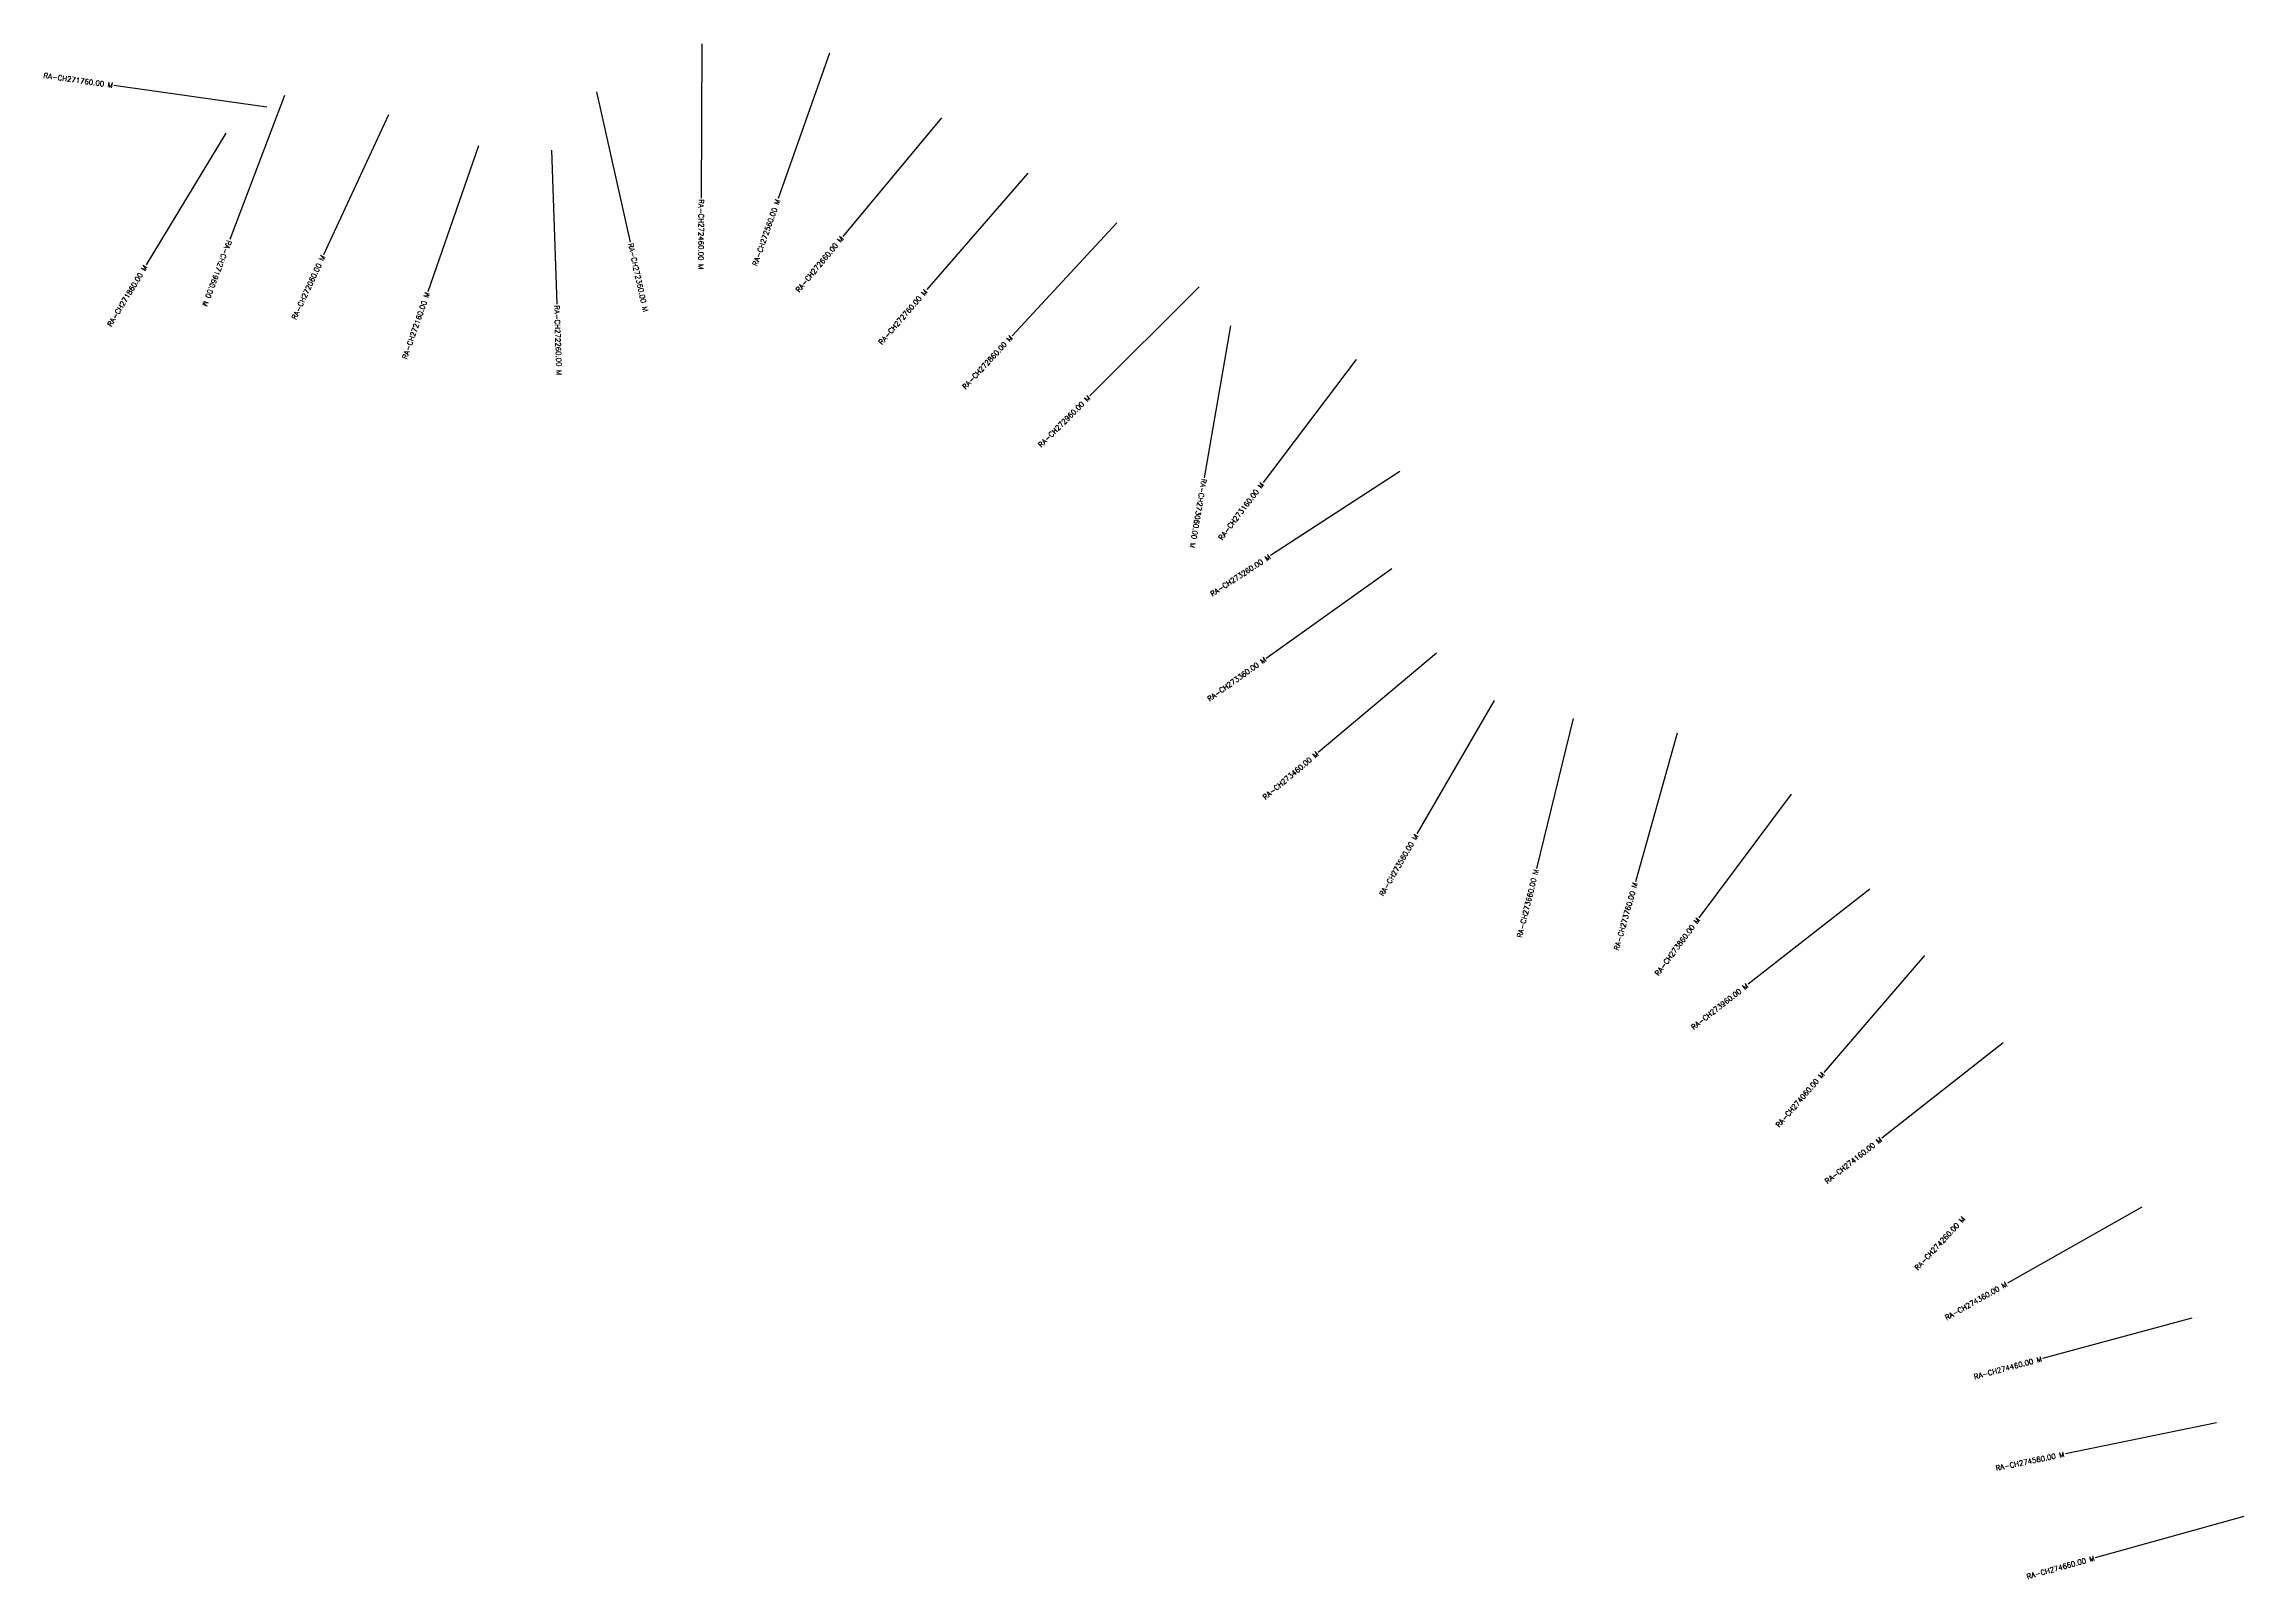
# Model space of a CAD drawing. Header units: metres. Extents: x 281582 to 287357, y 2025748 to 2031196.
# Drawn here: x 281666 to 283804, y 2028126 to 2029619 of the extents above; entities that cross this region are included whole.
import ezdxf
from ezdxf.enums import TextEntityAlignment as Align

# ---------------------------------------------------------------- set-up
doc = ezdxf.new("R2010")
doc.units = ezdxf.units.M
doc.layers.add('CS', color=134, linetype='Continuous')
doc.layers.add('CSMark', color=6, linetype='Continuous')
doc.styles.get("Standard").update_dxf_attribs({"font": 'simplex.shx'})

msp = doc.modelspace()

# ---------------------------------------------------------------- linework, layer by layer
at = {"layer": 'CS'}
for p, q in [((282305.6, 2029618.5), (282304.9, 2029468.5)), ((282429.4, 2029609.7), (282379.8, 2029468.2)), ((281882.5, 2029556.9), (281734, 2029578.1)), ((281899.8, 2029568.5), (281846.6, 2029428.2)), ((282203.2, 2029572.1), (282235.9, 2029425.7)), ((282000.9, 2029549.7), (281937.8, 2029413.6)), ((281842.9, 2029531.9), (281765.2, 2029403.6)), ((282538.3, 2029546.6), (282442.4, 2029431.3)), ((282088.3, 2029519.3), (282039.1, 2029377.6)), ((282159.3, 2029515.3), (282164.4, 2029365.4)), ((282622.3, 2029492.9), (282524, 2029379.6)), ((282708.9, 2029444.6), (282607, 2029334.6)), ((282788.8, 2029382.2), (282682.6, 2029276.3)), ((282819.2, 2029344.5), (282793.8, 2029196.7)), ((282941.5, 2029311.7), (282851, 2029192.1)), ((282984, 2029202.7), (282858.3, 2029120.9)), ((282976, 2029108.2), (282854, 2029021)), ((283019.5, 2029026), (282904.6, 2028929.6)), ((283075.7, 2028980), (283000.5, 2028850.3)), ((283152.3, 2028962.4), (283116.7, 2028816.7)), ((283253.6, 2028948.2), (283213, 2028803.8)), ((283364.4, 2028888.9), (283274.7, 2028768.7)), ((283440.6, 2028796.6), (283322.5, 2028704.1)), ((283493.9, 2028732), (283396, 2028618.4)), ((283570.4, 2028647.1), (283452.4, 2028554.5)), ((283705, 2028487.2), (283574.5, 2028413.3)), ((283753.6, 2028379.2), (283608.7, 2028340.2)), ((283777.7, 2028277.6), (283630.8, 2028247.3)), ((283804.4, 2028186.5), (283659.9, 2028146.4))]:
    msp.add_line(p, q, dxfattribs=at)

# ---------------------------------------------------------------- texts
at = {"layer": 'CSMark'}
for s, rotation, p in [('RA-CH271760.00 M', 351.8835, (281733, 2029578.3)), ('RA-CH272560.00 M', 70.6644, (282379.4, 2029467.2)), ('RA-CH272660.00 M', 50.2569, (282441.8, 2029430.5)), ('RA-CH271860.00 M', 58.784, (281764.7, 2029402.7)), ('RA-CH272060.00 M', 65.136, (281937.4, 2029412.7)), ('RA-CH272160.00 M', 70.8438, (282038.8, 2029376.7)), ('RA-CH272760.00 M', 49.0685, (282523.3, 2029378.8)), ('RA-CH272860.00 M', 47.1781, (282606.3, 2029333.9)), ('RA-CH272960.00 M', 44.9152, (282681.9, 2029275.6)), ('RA-CH273160.00 M', 52.8702, (282850.4, 2029191.3)), ('RA-CH273260.00 M', 33.0771, (282857.5, 2029120.3)), ('RA-CH273360.00 M', 35.5397, (282853.1, 2029020.5)), ('RA-CH273460.00 M', 40.0092, (282903.9, 2028928.9)), ('RA-CH273560.00 M', 59.8756, (283000, 2028849.4)), ('RA-CH273660.00 M', 76.2483, (283116.4, 2028815.7)), ('RA-CH273760.00 M', 74.3016, (283212.7, 2028802.8)), ('RA-CH273860.00 M', 53.2875, (283274.1, 2028767.9)), ('RA-CH273960.00 M', 38.0539, (283321.7, 2028703.5)), ('RA-CH274060.00 M', 49.2264, (283395.3, 2028617.6)), ('RA-CH274160.00 M', 38.1506, (283451.6, 2028553.8)), ('RA-CH274260.00 M', 47.0637, (283532.1, 2028477.1)), ('RA-CH274360.00 M', 29.5259, (283573.6, 2028412.8)), ('RA-CH274460.00 M', 15.077, (283607.8, 2028339.9)), ('RA-CH274560.00 M', 11.6576, (283629.8, 2028247.1)), ('RA-CH274660.00 M', 15.5425, (283659, 2028146.1))]:
    msp.add_text(s, height=5, rotation=rotation, dxfattribs=at).set_placement(p, align=Align.MIDDLE_RIGHT)
for s, rotation, p in [('RA-CH272460.00 M', 269.7188, (282304.9, 2029467.5)), ('RA-CH271960.00 M', 249.2098, (281846.2, 2029427.3)), ('RA-CH272360.00 M', 282.5764, (282236.1, 2029424.7)), ('RA-CH272260.00 M', 271.9598, (282164.5, 2029364.4)), ('RA-CH273060.00 M', 260.2584, (282793.7, 2029195.7))]:
    msp.add_text(s, height=5, rotation=rotation, dxfattribs=at).set_placement(p, align=Align.MIDDLE_LEFT)

doc.saveas('drawing.dxf')
